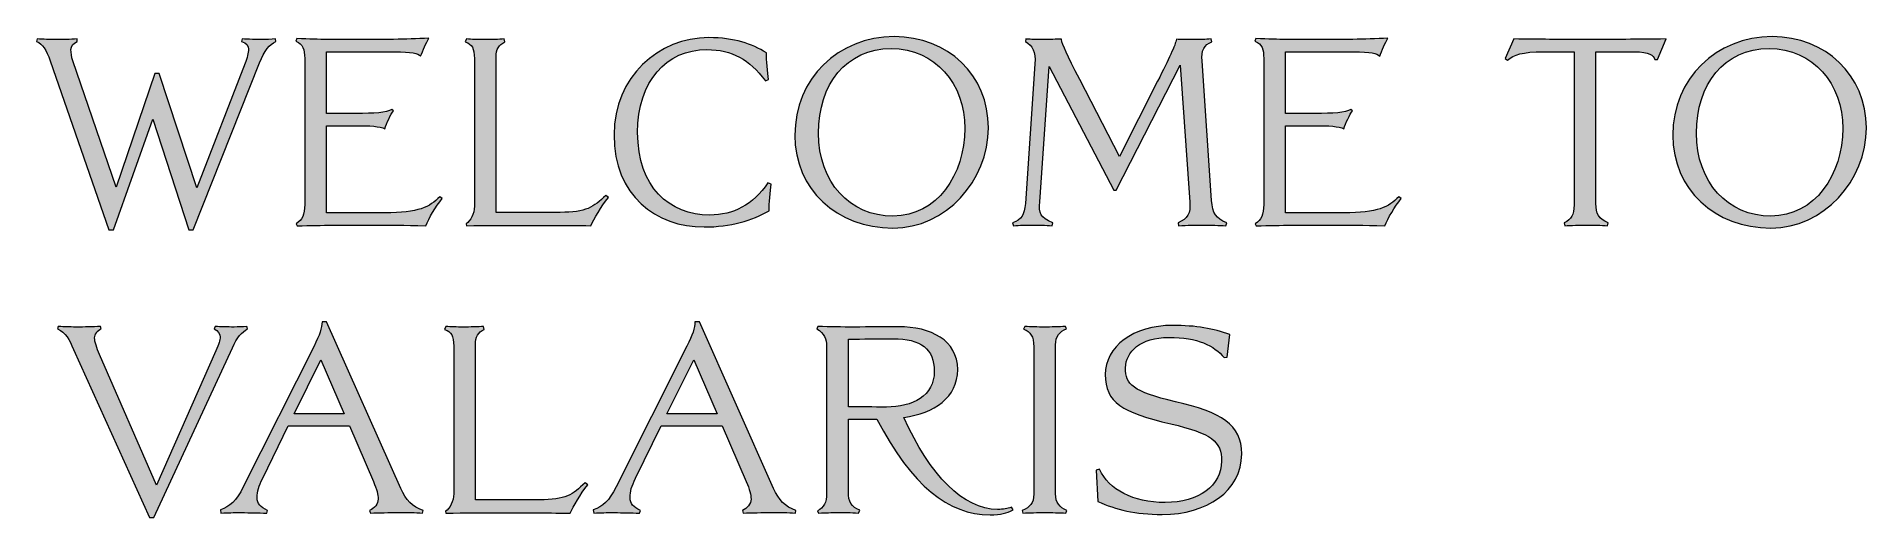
# Model space of a CAD drawing. Header units: millimetres. Extents: x 23.8 to 82, y -26.4 to -11.1.
import ezdxf

# ---------------------------------------------------------------- set-up
doc = ezdxf.new("R2010")
doc.units = ezdxf.units.MM
doc.header["$MEASUREMENT"] = 0
doc.layers.add('Layer 1', color=7, linetype='Continuous', lineweight=0)

msp = doc.modelspace()

# ---------------------------------------------------------------- hatches: boundary and pattern name
at = {"layer": 'Layer 1', "transparency": 33554687}
h = msp.add_hatch(color=250, dxfattribs=at)
h.dxf.hatch_style = 2
edge = h.paths.add_edge_path()
edge.add_spline(control_points=[(30.88, -11.972), (30.88, -11.972), (28.772, -17.289), (28.772, -17.289), (28.772, -17.289), (28.628, -17.289), (28.628, -17.289), (28.628, -17.289), (27.485, -13.758), (27.485, -13.758), (27.485, -13.758), (26.232, -17.289), (26.232, -17.289), (26.232, -17.289), (26.088, -17.289), (26.088, -17.289), (26.088, -17.289), (24.217, -11.904), (24.217, -11.904), (24.089, -11.54), (23.988, -11.388), (23.785, -11.286), (23.785, -11.286), (23.802, -11.21), (23.802, -11.21), (23.996, -11.218), (24.208, -11.227), (24.403, -11.227), (24.589, -11.227), (24.869, -11.227), (25.072, -11.21), (25.072, -11.21), (25.08, -11.286), (25.08, -11.286), (24.953, -11.354), (24.877, -11.438), (24.877, -11.54), (24.877, -11.65), (24.894, -11.769), (24.936, -11.904), (24.936, -11.904), (26.317, -15.926), (26.317, -15.926), (26.317, -15.926), (27.544, -12.311), (27.544, -12.311), (27.544, -12.311), (27.688, -12.311), (27.688, -12.311), (27.688, -12.311), (28.882, -15.951), (28.882, -15.951), (28.882, -15.951), (30.423, -11.98), (30.423, -11.98), (30.482, -11.828), (30.533, -11.641), (30.533, -11.531), (30.533, -11.43), (30.465, -11.337), (30.313, -11.286), (30.313, -11.286), (30.33, -11.21), (30.33, -11.21), (30.491, -11.218), (30.83, -11.227), (30.965, -11.227), (31.092, -11.227), (31.245, -11.227), (31.388, -11.21), (31.388, -11.21), (31.405, -11.286), (31.405, -11.286), (31.185, -11.388), (31.041, -11.574), (30.88, -11.972)], knot_values=[0, 0, 0, 0, 1, 1, 1, 2, 2, 2, 3, 3, 3, 4, 4, 4, 5, 5, 5, 6, 6, 6, 7, 7, 7, 8, 8, 8, 9, 9, 9, 10, 10, 10, 11, 11, 11, 12, 12, 12, 13, 13, 13, 14, 14, 14, 15, 15, 15, 16, 16, 16, 17, 17, 17, 18, 18, 18, 19, 19, 19, 20, 20, 20, 21, 21, 21, 22, 22, 22, 23, 23, 23, 24, 24, 24, 25, 25, 25, 25], degree=3, periodic=0)
h = msp.add_hatch(color=250, dxfattribs=at)
h.dxf.hatch_style = 2
edge = h.paths.add_edge_path()
edge.add_spline(control_points=[(36.172, -17.154), (35.469, -17.137), (35.062, -17.137), (34.36, -17.137), (33.504, -17.137), (32.929, -17.137), (32.082, -17.162), (32.082, -17.162), (32.048, -17.095), (32.048, -17.095), (32.243, -16.976), (32.319, -16.798), (32.319, -16.485), (32.319, -16.485), (32.319, -11.828), (32.319, -11.828), (32.319, -11.54), (32.268, -11.379), (32.04, -11.278), (32.04, -11.278), (32.065, -11.193), (32.065, -11.193), (32.895, -11.235), (33.2, -11.227), (34.029, -11.227), (34.792, -11.227), (35.511, -11.227), (36.273, -11.184), (36.189, -11.328), (36.07, -11.582), (36.011, -11.76), (35.918, -11.659), (35.731, -11.616), (35.181, -11.616), (35.181, -11.616), (33.013, -11.616), (33.013, -11.616), (33.013, -11.616), (33.013, -13.581), (33.013, -13.581), (33.013, -13.581), (33.936, -13.581), (33.936, -13.581), (34.554, -13.581), (34.902, -13.564), (35.096, -13.454), (35.096, -13.454), (35.147, -13.496), (35.147, -13.496), (35.054, -13.606), (34.927, -13.894), (34.868, -14.072), (34.715, -13.987), (34.394, -13.97), (33.936, -13.97), (33.936, -13.97), (33.013, -13.97), (33.013, -13.97), (33.013, -13.97), (33.013, -16.747), (33.013, -16.747), (33.013, -16.747), (34.859, -16.747), (34.859, -16.747), (35.96, -16.747), (36.29, -16.561), (36.621, -16.231), (36.621, -16.231), (36.697, -16.29), (36.697, -16.29), (36.485, -16.553), (36.273, -16.917), (36.172, -17.154)], knot_values=[0, 0, 0, 0, 1, 1, 1, 2, 2, 2, 3, 3, 3, 4, 4, 4, 5, 5, 5, 6, 6, 6, 7, 7, 7, 8, 8, 8, 9, 9, 9, 10, 10, 10, 11, 11, 11, 12, 12, 12, 13, 13, 13, 14, 14, 14, 15, 15, 15, 16, 16, 16, 17, 17, 17, 18, 18, 18, 19, 19, 19, 20, 20, 20, 21, 21, 21, 22, 22, 22, 23, 23, 23, 24, 24, 24, 24], degree=3, periodic=0)
h = msp.add_hatch(color=250, dxfattribs=at)
h.dxf.hatch_style = 2
edge = h.paths.add_edge_path()
edge.add_spline(control_points=[(41.43, -17.154), (40.566, -17.145), (40.075, -17.145), (39.211, -17.145), (38.534, -17.145), (38.119, -17.145), (37.475, -17.154), (37.475, -17.154), (37.458, -17.095), (37.458, -17.095), (37.602, -17.001), (37.721, -16.781), (37.721, -16.536), (37.721, -16.536), (37.721, -11.836), (37.721, -11.836), (37.721, -11.506), (37.653, -11.379), (37.433, -11.303), (37.433, -11.303), (37.475, -11.21), (37.475, -11.21), (37.628, -11.227), (37.814, -11.227), (38.026, -11.227), (38.237, -11.227), (38.517, -11.227), (38.669, -11.21), (38.669, -11.21), (38.695, -11.303), (38.695, -11.303), (38.491, -11.396), (38.415, -11.54), (38.415, -11.785), (38.415, -11.785), (38.415, -16.73), (38.415, -16.73), (38.415, -16.73), (40.447, -16.73), (40.447, -16.73), (41.277, -16.73), (41.514, -16.57), (41.904, -16.189), (41.904, -16.189), (41.988, -16.256), (41.988, -16.256), (41.751, -16.544), (41.531, -16.942), (41.43, -17.154)], knot_values=[0, 0, 0, 0, 1, 1, 1, 2, 2, 2, 3, 3, 3, 4, 4, 4, 5, 5, 5, 6, 6, 6, 7, 7, 7, 8, 8, 8, 9, 9, 9, 10, 10, 10, 11, 11, 11, 12, 12, 12, 13, 13, 13, 14, 14, 14, 15, 15, 15, 16, 16, 16, 16], degree=3, periodic=0)
h = msp.add_hatch(color=250, dxfattribs=at)
h.dxf.hatch_style = 2
edge = h.paths.add_edge_path()
edge.add_spline(control_points=[(47.102, -16.68), (46.569, -16.984), (45.883, -17.196), (45.036, -17.196), (43.503, -17.196), (42.166, -16.197), (42.166, -14.266), (42.166, -12.404), (43.588, -11.167), (45.18, -11.167), (46.01, -11.167), (46.543, -11.362), (47.017, -11.65), (47.017, -11.879), (47.051, -12.277), (47.085, -12.497), (47.085, -12.497), (46.984, -12.539), (46.984, -12.539), (46.467, -11.862), (45.934, -11.548), (45.121, -11.548), (43.834, -11.548), (42.919, -12.548), (42.919, -14.19), (42.919, -15.926), (43.927, -16.815), (45.214, -16.815), (45.968, -16.815), (46.577, -16.502), (47.068, -15.791), (47.068, -15.791), (47.17, -15.833), (47.17, -15.833), (47.136, -16.053), (47.102, -16.451), (47.102, -16.68)], knot_values=[0, 0, 0, 0, 1, 1, 1, 2, 2, 2, 3, 3, 3, 4, 4, 4, 5, 5, 5, 6, 6, 6, 7, 7, 7, 8, 8, 8, 9, 9, 9, 10, 10, 10, 11, 11, 11, 12, 12, 12, 12], degree=3, periodic=0)
h = msp.add_hatch(color=250, dxfattribs=at)
h.dxf.hatch_style = 2
edge = h.paths.add_edge_path()
edge.add_spline(control_points=[(50.988, -11.515), (49.557, -11.515), (48.677, -12.658), (48.677, -14.207), (48.677, -15.782), (49.684, -16.849), (51.047, -16.849), (52.445, -16.849), (53.334, -15.528), (53.334, -14.055), (53.334, -12.641), (52.402, -11.515), (50.988, -11.515)], knot_values=[0, 0, 0, 0, 1, 1, 1, 2, 2, 2, 3, 3, 3, 4, 4, 4, 4], degree=3, periodic=0)
edge = h.paths.add_edge_path()
edge.add_spline(control_points=[(51.047, -17.23), (49.261, -17.23), (47.923, -15.994), (47.923, -14.275), (47.923, -12.471), (49.303, -11.134), (51.09, -11.134), (52.783, -11.134), (54.087, -12.353), (54.087, -14.038), (54.087, -15.723), (52.724, -17.23), (51.047, -17.23)], knot_values=[0, 0, 0, 0, 1, 1, 1, 2, 2, 2, 3, 3, 3, 4, 4, 4, 4], degree=3, periodic=0)
h = msp.add_hatch(color=250, dxfattribs=at)
h.dxf.hatch_style = 2
edge = h.paths.add_edge_path()
edge.add_spline(control_points=[(61.648, -17.154), (61.411, -17.145), (61.182, -17.137), (60.945, -17.137), (60.657, -17.137), (60.42, -17.137), (60.141, -17.154), (60.141, -17.154), (60.124, -17.061), (60.124, -17.061), (60.42, -16.951), (60.53, -16.747), (60.496, -16.409), (60.496, -16.409), (60.191, -12.048), (60.191, -12.048), (60.191, -12.048), (58.151, -16.019), (58.151, -16.019), (58.151, -16.019), (58.075, -16.019), (58.075, -16.019), (58.075, -16.019), (56.017, -12.082), (56.017, -12.082), (56.017, -12.082), (55.721, -16.392), (55.721, -16.392), (55.687, -16.773), (55.729, -16.891), (56.136, -17.061), (56.136, -17.061), (56.11, -17.154), (56.11, -17.154), (55.89, -17.137), (55.712, -17.137), (55.484, -17.137), (55.28, -17.137), (55.086, -17.137), (54.882, -17.154), (54.882, -17.154), (54.857, -17.069), (54.857, -17.069), (55.145, -16.951), (55.23, -16.815), (55.263, -16.443), (55.263, -16.443), (55.568, -11.997), (55.568, -11.997), (55.602, -11.616), (55.492, -11.421), (55.263, -11.294), (55.263, -11.294), (55.28, -11.21), (55.28, -11.21), (55.348, -11.218), (55.568, -11.227), (55.738, -11.227), (56.034, -11.227), (56.271, -11.218), (56.407, -11.218), (56.449, -11.413), (56.584, -11.701), (56.991, -12.497), (56.991, -12.497), (58.261, -14.952), (58.261, -14.952), (58.261, -14.952), (59.472, -12.548), (59.472, -12.548), (59.828, -11.853), (60.039, -11.396), (60.073, -11.218), (60.191, -11.227), (60.42, -11.227), (60.615, -11.227), (60.843, -11.227), (60.979, -11.227), (61.174, -11.21), (61.174, -11.21), (61.199, -11.303), (61.199, -11.303), (60.954, -11.388), (60.852, -11.591), (60.886, -11.904), (60.886, -11.904), (61.191, -16.349), (61.191, -16.349), (61.225, -16.773), (61.318, -16.917), (61.673, -17.061), (61.673, -17.061), (61.648, -17.154), (61.648, -17.154)], knot_values=[0, 0, 0, 0, 1, 1, 1, 2, 2, 2, 3, 3, 3, 4, 4, 4, 5, 5, 5, 6, 6, 6, 7, 7, 7, 8, 8, 8, 9, 9, 9, 10, 10, 10, 11, 11, 11, 12, 12, 12, 13, 13, 13, 14, 14, 14, 15, 15, 15, 16, 16, 16, 17, 17, 17, 18, 18, 18, 19, 19, 19, 20, 20, 20, 21, 21, 21, 22, 22, 22, 23, 23, 23, 24, 24, 24, 25, 25, 25, 26, 26, 26, 27, 27, 27, 28, 28, 28, 29, 29, 29, 30, 30, 30, 31, 31, 31, 31], degree=3, periodic=0)
h = msp.add_hatch(color=250, dxfattribs=at)
h.dxf.hatch_style = 2
edge = h.paths.add_edge_path()
edge.add_spline(control_points=[(66.702, -17.154), (65.999, -17.137), (65.593, -17.137), (64.89, -17.137), (64.035, -17.137), (63.459, -17.137), (62.613, -17.162), (62.613, -17.162), (62.579, -17.095), (62.579, -17.095), (62.773, -16.976), (62.85, -16.798), (62.85, -16.485), (62.85, -16.485), (62.85, -11.828), (62.85, -11.828), (62.85, -11.54), (62.799, -11.379), (62.57, -11.278), (62.57, -11.278), (62.596, -11.193), (62.596, -11.193), (63.426, -11.235), (63.73, -11.227), (64.56, -11.227), (65.322, -11.227), (66.042, -11.227), (66.804, -11.184), (66.719, -11.328), (66.601, -11.582), (66.541, -11.76), (66.448, -11.659), (66.262, -11.616), (65.712, -11.616), (65.712, -11.616), (63.544, -11.616), (63.544, -11.616), (63.544, -11.616), (63.544, -13.581), (63.544, -13.581), (63.544, -13.581), (64.467, -13.581), (64.467, -13.581), (65.085, -13.581), (65.432, -13.564), (65.627, -13.454), (65.627, -13.454), (65.678, -13.496), (65.678, -13.496), (65.585, -13.606), (65.458, -13.894), (65.398, -14.072), (65.246, -13.987), (64.924, -13.97), (64.467, -13.97), (64.467, -13.97), (63.544, -13.97), (63.544, -13.97), (63.544, -13.97), (63.544, -16.747), (63.544, -16.747), (63.544, -16.747), (65.39, -16.747), (65.39, -16.747), (66.491, -16.747), (66.821, -16.561), (67.151, -16.231), (67.151, -16.231), (67.227, -16.29), (67.227, -16.29), (67.016, -16.553), (66.804, -16.917), (66.702, -17.154)], knot_values=[0, 0, 0, 0, 1, 1, 1, 2, 2, 2, 3, 3, 3, 4, 4, 4, 5, 5, 5, 6, 6, 6, 7, 7, 7, 8, 8, 8, 9, 9, 9, 10, 10, 10, 11, 11, 11, 12, 12, 12, 13, 13, 13, 14, 14, 14, 15, 15, 15, 16, 16, 16, 17, 17, 17, 18, 18, 18, 19, 19, 19, 20, 20, 20, 21, 21, 21, 22, 22, 22, 23, 23, 23, 24, 24, 24, 24], degree=3, periodic=0)
h = msp.add_hatch(color=250, dxfattribs=at)
h.dxf.hatch_style = 2
edge = h.paths.add_edge_path()
edge.add_spline(control_points=[(75.389, -11.862), (75.389, -11.862), (75.304, -11.862), (75.304, -11.862), (75.253, -11.735), (75.152, -11.616), (74.635, -11.616), (74.635, -11.616), (73.424, -11.616), (73.424, -11.616), (73.424, -11.616), (73.424, -16.443), (73.424, -16.443), (73.424, -16.781), (73.509, -16.942), (73.814, -17.061), (73.814, -17.061), (73.797, -17.154), (73.797, -17.154), (73.594, -17.137), (73.331, -17.137), (73.12, -17.137), (72.916, -17.137), (72.628, -17.145), (72.434, -17.154), (72.434, -17.154), (72.417, -17.061), (72.417, -17.061), (72.637, -16.959), (72.73, -16.807), (72.73, -16.493), (72.73, -16.493), (72.73, -11.616), (72.73, -11.616), (72.73, -11.616), (71.757, -11.616), (71.757, -11.616), (71.062, -11.616), (70.833, -11.718), (70.605, -11.879), (70.605, -11.879), (70.537, -11.828), (70.537, -11.828), (70.537, -11.828), (70.808, -11.21), (70.808, -11.21), (71.697, -11.218), (72.205, -11.227), (73.094, -11.227), (74.093, -11.227), (74.669, -11.218), (75.66, -11.21), (75.66, -11.21), (75.389, -11.862), (75.389, -11.862)], knot_values=[0, 0, 0, 0, 1, 1, 1, 2, 2, 2, 3, 3, 3, 4, 4, 4, 5, 5, 5, 6, 6, 6, 7, 7, 7, 8, 8, 8, 9, 9, 9, 10, 10, 10, 11, 11, 11, 12, 12, 12, 13, 13, 13, 14, 14, 14, 15, 15, 15, 16, 16, 16, 17, 17, 17, 18, 18, 18, 18], degree=3, periodic=0)
h = msp.add_hatch(color=250, dxfattribs=at)
h.dxf.hatch_style = 2
edge = h.paths.add_edge_path()
edge.add_spline(control_points=[(78.936, -11.515), (77.505, -11.515), (76.625, -12.658), (76.625, -14.207), (76.625, -15.782), (77.632, -16.849), (78.996, -16.849), (80.393, -16.849), (81.282, -15.528), (81.282, -14.055), (81.282, -12.641), (80.35, -11.515), (78.936, -11.515)], knot_values=[0, 0, 0, 0, 1, 1, 1, 2, 2, 2, 3, 3, 3, 4, 4, 4, 4], degree=3, periodic=0)
edge = h.paths.add_edge_path()
edge.add_spline(control_points=[(78.996, -17.23), (77.209, -17.23), (75.871, -15.994), (75.871, -14.275), (75.871, -12.471), (77.251, -11.134), (79.038, -11.134), (80.731, -11.134), (82.035, -12.353), (82.035, -14.038), (82.035, -15.723), (80.672, -17.23), (78.996, -17.23)], knot_values=[0, 0, 0, 0, 1, 1, 1, 2, 2, 2, 3, 3, 3, 4, 4, 4, 4], degree=3, periodic=0)
h = msp.add_hatch(color=250, dxfattribs=at)
h.dxf.hatch_style = 2
edge = h.paths.add_edge_path()
edge.add_spline(control_points=[(30.018, -21.041), (30.018, -21.041), (27.521, -26.443), (27.521, -26.443), (27.521, -26.443), (27.377, -26.443), (27.377, -26.443), (27.377, -26.443), (24.964, -21.092), (24.964, -21.092), (24.82, -20.77), (24.718, -20.567), (24.455, -20.44), (24.455, -20.44), (24.472, -20.364), (24.472, -20.364), (24.701, -20.372), (24.811, -20.381), (25.048, -20.381), (25.302, -20.381), (25.573, -20.381), (25.819, -20.364), (25.819, -20.364), (25.844, -20.44), (25.844, -20.44), (25.709, -20.499), (25.632, -20.618), (25.632, -20.728), (25.632, -20.855), (25.7, -21.05), (25.785, -21.253), (25.785, -21.253), (27.597, -25.419), (27.597, -25.419), (27.597, -25.419), (29.493, -21.143), (29.493, -21.143), (29.587, -20.923), (29.629, -20.804), (29.629, -20.702), (29.629, -20.601), (29.561, -20.499), (29.434, -20.44), (29.434, -20.44), (29.468, -20.364), (29.468, -20.364), (29.654, -20.372), (29.858, -20.381), (30.069, -20.381), (30.213, -20.381), (30.34, -20.372), (30.476, -20.364), (30.476, -20.364), (30.501, -20.44), (30.501, -20.44), (30.315, -20.542), (30.171, -20.702), (30.018, -21.041)], knot_values=[0, 0, 0, 0, 1, 1, 1, 2, 2, 2, 3, 3, 3, 4, 4, 4, 5, 5, 5, 6, 6, 6, 7, 7, 7, 8, 8, 8, 9, 9, 9, 10, 10, 10, 11, 11, 11, 12, 12, 12, 13, 13, 13, 14, 14, 14, 15, 15, 15, 16, 16, 16, 17, 17, 17, 18, 18, 18, 19, 19, 19, 19], degree=3, periodic=0)
h = msp.add_hatch(color=250, dxfattribs=at)
h.dxf.hatch_style = 2
edge = h.paths.add_edge_path()
edge.add_spline(control_points=[(32.838, -21.422), (32.838, -21.422), (31.983, -23.149), (31.983, -23.149), (31.983, -23.149), (33.574, -23.149), (33.574, -23.149), (33.574, -23.149), (32.838, -21.422), (32.838, -21.422)], knot_values=[0, 0, 0, 0, 1, 1, 1, 2, 2, 2, 3, 3, 3, 3], degree=3, periodic=0)
edge = h.paths.add_edge_path()
edge.add_spline(control_points=[(36.072, -26.308), (35.827, -26.282), (35.615, -26.291), (35.302, -26.291), (35.014, -26.291), (34.684, -26.291), (34.413, -26.308), (34.413, -26.308), (34.387, -26.223), (34.387, -26.223), (34.54, -26.155), (34.658, -26.003), (34.658, -25.867), (34.658, -25.715), (34.616, -25.554), (34.506, -25.3), (34.506, -25.3), (33.744, -23.531), (33.744, -23.531), (33.744, -23.531), (31.796, -23.531), (31.796, -23.531), (31.796, -23.531), (30.983, -25.19), (30.983, -25.19), (30.856, -25.453), (30.806, -25.622), (30.806, -25.8), (30.806, -26.028), (30.916, -26.105), (31.136, -26.223), (31.136, -26.223), (31.11, -26.308), (31.11, -26.308), (30.822, -26.299), (30.585, -26.291), (30.298, -26.291), (30.043, -26.291), (29.899, -26.291), (29.654, -26.308), (29.654, -26.308), (29.637, -26.206), (29.637, -26.206), (29.933, -26.105), (30.145, -25.91), (30.365, -25.47), (30.365, -25.47), (32.617, -20.99), (32.617, -20.99), (32.795, -20.635), (32.872, -20.414), (32.872, -20.211), (32.872, -20.211), (33.016, -20.211), (33.016, -20.211), (33.016, -20.211), (35.378, -25.52), (35.378, -25.52), (35.539, -25.884), (35.742, -26.105), (36.089, -26.223), (36.089, -26.223), (36.072, -26.308), (36.072, -26.308)], knot_values=[0, 0, 0, 0, 1, 1, 1, 2, 2, 2, 3, 3, 3, 4, 4, 4, 5, 5, 5, 6, 6, 6, 7, 7, 7, 8, 8, 8, 9, 9, 9, 10, 10, 10, 11, 11, 11, 12, 12, 12, 13, 13, 13, 14, 14, 14, 15, 15, 15, 16, 16, 16, 17, 17, 17, 18, 18, 18, 19, 19, 19, 20, 20, 20, 21, 21, 21, 21], degree=3, periodic=0)
h = msp.add_hatch(color=250, dxfattribs=at)
h.dxf.hatch_style = 2
edge = h.paths.add_edge_path()
edge.add_spline(control_points=[(40.771, -26.308), (39.907, -26.299), (39.416, -26.299), (38.553, -26.299), (37.875, -26.299), (37.46, -26.299), (36.817, -26.308), (36.817, -26.308), (36.8, -26.249), (36.8, -26.249), (36.944, -26.155), (37.063, -25.935), (37.063, -25.69), (37.063, -25.69), (37.063, -20.99), (37.063, -20.99), (37.063, -20.66), (36.995, -20.533), (36.774, -20.457), (36.774, -20.457), (36.817, -20.364), (36.817, -20.364), (36.969, -20.381), (37.156, -20.381), (37.367, -20.381), (37.579, -20.381), (37.858, -20.381), (38.011, -20.364), (38.011, -20.364), (38.036, -20.457), (38.036, -20.457), (37.833, -20.55), (37.757, -20.694), (37.757, -20.939), (37.757, -20.939), (37.757, -25.884), (37.757, -25.884), (37.757, -25.884), (39.789, -25.884), (39.789, -25.884), (40.619, -25.884), (40.856, -25.723), (41.245, -25.342), (41.245, -25.342), (41.33, -25.41), (41.33, -25.41), (41.093, -25.698), (40.873, -26.096), (40.771, -26.308)], knot_values=[0, 0, 0, 0, 1, 1, 1, 2, 2, 2, 3, 3, 3, 4, 4, 4, 5, 5, 5, 6, 6, 6, 7, 7, 7, 8, 8, 8, 9, 9, 9, 10, 10, 10, 11, 11, 11, 12, 12, 12, 13, 13, 13, 14, 14, 14, 15, 15, 15, 16, 16, 16, 16], degree=3, periodic=0)
h = msp.add_hatch(color=250, dxfattribs=at)
h.dxf.hatch_style = 2
edge = h.paths.add_edge_path()
edge.add_spline(control_points=[(44.708, -21.422), (44.708, -21.422), (43.853, -23.149), (43.853, -23.149), (43.853, -23.149), (45.445, -23.149), (45.445, -23.149), (45.445, -23.149), (44.708, -21.422), (44.708, -21.422)], knot_values=[0, 0, 0, 0, 1, 1, 1, 2, 2, 2, 3, 3, 3, 3], degree=3, periodic=0)
edge = h.paths.add_edge_path()
edge.add_spline(control_points=[(47.942, -26.308), (47.697, -26.282), (47.485, -26.291), (47.172, -26.291), (46.884, -26.291), (46.554, -26.291), (46.283, -26.308), (46.283, -26.308), (46.257, -26.223), (46.257, -26.223), (46.41, -26.155), (46.528, -26.003), (46.528, -25.867), (46.528, -25.715), (46.486, -25.554), (46.376, -25.3), (46.376, -25.3), (45.614, -23.531), (45.614, -23.531), (45.614, -23.531), (43.666, -23.531), (43.666, -23.531), (43.666, -23.531), (42.854, -25.19), (42.854, -25.19), (42.727, -25.453), (42.676, -25.622), (42.676, -25.8), (42.676, -26.028), (42.786, -26.105), (43.006, -26.223), (43.006, -26.223), (42.981, -26.308), (42.981, -26.308), (42.693, -26.299), (42.456, -26.291), (42.168, -26.291), (41.914, -26.291), (41.77, -26.291), (41.524, -26.308), (41.524, -26.308), (41.507, -26.206), (41.507, -26.206), (41.804, -26.105), (42.015, -25.91), (42.235, -25.47), (42.235, -25.47), (44.488, -20.99), (44.488, -20.99), (44.666, -20.635), (44.742, -20.414), (44.742, -20.211), (44.742, -20.211), (44.886, -20.211), (44.886, -20.211), (44.886, -20.211), (47.248, -25.52), (47.248, -25.52), (47.409, -25.884), (47.612, -26.105), (47.959, -26.223), (47.959, -26.223), (47.942, -26.308), (47.942, -26.308)], knot_values=[0, 0, 0, 0, 1, 1, 1, 2, 2, 2, 3, 3, 3, 4, 4, 4, 5, 5, 5, 6, 6, 6, 7, 7, 7, 8, 8, 8, 9, 9, 9, 10, 10, 10, 11, 11, 11, 12, 12, 12, 13, 13, 13, 14, 14, 14, 15, 15, 15, 16, 16, 16, 17, 17, 17, 18, 18, 18, 19, 19, 19, 20, 20, 20, 21, 21, 21, 21], degree=3, periodic=0)
h = msp.add_hatch(color=250, dxfattribs=at)
h.dxf.hatch_style = 2
edge = h.paths.add_edge_path()
edge.add_spline(control_points=[(51.049, -20.753), (50.508, -20.753), (50.118, -20.762), (49.627, -20.77), (49.627, -20.77), (49.627, -22.921), (49.627, -22.921), (50.033, -22.921), (50.414, -22.929), (50.838, -22.929), (51.667, -22.929), (52.362, -22.574), (52.362, -21.795), (52.362, -21.075), (51.939, -20.753), (51.049, -20.753)], knot_values=[0, 0, 0, 0, 1, 1, 1, 2, 2, 2, 3, 3, 3, 4, 4, 4, 5, 5, 5, 5], degree=3, periodic=0)
edge = h.paths.add_edge_path()
edge.add_spline(control_points=[(54.14, -26.359), (52.802, -26.359), (51.667, -25.461), (50.533, -23.31), (50.169, -23.31), (49.906, -23.31), (49.627, -23.31), (49.627, -23.31), (49.627, -25.613), (49.627, -25.613), (49.627, -25.961), (49.728, -26.105), (49.991, -26.215), (49.991, -26.215), (49.949, -26.308), (49.949, -26.308), (49.678, -26.282), (49.542, -26.291), (49.305, -26.291), (49.068, -26.291), (48.924, -26.291), (48.679, -26.308), (48.679, -26.308), (48.645, -26.232), (48.645, -26.232), (48.848, -26.138), (48.933, -25.961), (48.933, -25.681), (48.933, -25.681), (48.933, -20.973), (48.933, -20.973), (48.933, -20.787), (48.865, -20.567), (48.628, -20.44), (48.628, -20.44), (48.653, -20.364), (48.653, -20.364), (49.076, -20.381), (49.398, -20.381), (49.822, -20.381), (50.27, -20.381), (50.778, -20.372), (51.219, -20.372), (52.252, -20.372), (53.107, -20.804), (53.107, -21.735), (53.107, -22.633), (52.362, -23.116), (51.397, -23.26), (52.218, -25.114), (53.302, -26.189), (54.377, -26.189), (54.563, -26.189), (54.682, -26.172), (54.817, -26.113), (54.817, -26.113), (54.868, -26.206), (54.868, -26.206), (54.665, -26.308), (54.487, -26.359), (54.14, -26.359)], knot_values=[0, 0, 0, 0, 1, 1, 1, 2, 2, 2, 3, 3, 3, 4, 4, 4, 5, 5, 5, 6, 6, 6, 7, 7, 7, 8, 8, 8, 9, 9, 9, 10, 10, 10, 11, 11, 11, 12, 12, 12, 13, 13, 13, 14, 14, 14, 15, 15, 15, 16, 16, 16, 17, 17, 17, 18, 18, 18, 19, 19, 19, 20, 20, 20, 20], degree=3, periodic=0)
h = msp.add_hatch(color=250, dxfattribs=at)
h.dxf.hatch_style = 2
edge = h.paths.add_edge_path()
edge.add_spline(control_points=[(56.552, -26.308), (56.341, -26.291), (56.095, -26.291), (55.884, -26.291), (55.638, -26.291), (55.401, -26.291), (55.181, -26.308), (55.181, -26.308), (55.164, -26.223), (55.164, -26.223), (55.409, -26.113), (55.528, -25.994), (55.528, -25.698), (55.528, -25.698), (55.528, -21.007), (55.528, -21.007), (55.528, -20.677), (55.426, -20.533), (55.206, -20.448), (55.206, -20.448), (55.24, -20.364), (55.24, -20.364), (55.452, -20.381), (55.655, -20.381), (55.867, -20.381), (56.078, -20.381), (56.341, -20.381), (56.535, -20.364), (56.535, -20.364), (56.57, -20.44), (56.57, -20.44), (56.358, -20.525), (56.222, -20.677), (56.222, -20.948), (56.222, -20.948), (56.222, -25.69), (56.222, -25.69), (56.222, -25.986), (56.349, -26.113), (56.578, -26.223), (56.578, -26.223), (56.552, -26.308), (56.552, -26.308)], knot_values=[0, 0, 0, 0, 1, 1, 1, 2, 2, 2, 3, 3, 3, 4, 4, 4, 5, 5, 5, 6, 6, 6, 7, 7, 7, 8, 8, 8, 9, 9, 9, 10, 10, 10, 11, 11, 11, 12, 12, 12, 13, 13, 13, 14, 14, 14, 14], degree=3, periodic=0)
h = msp.add_hatch(color=250, dxfattribs=at)
h.dxf.hatch_style = 2
edge = h.paths.add_edge_path()
edge.add_spline(control_points=[(59.617, -26.35), (58.745, -26.35), (58.161, -26.198), (57.568, -25.935), (57.568, -25.935), (57.518, -24.936), (57.518, -24.936), (57.518, -24.936), (57.619, -24.911), (57.619, -24.911), (57.924, -25.563), (58.686, -25.969), (59.711, -25.969), (60.786, -25.969), (61.506, -25.436), (61.506, -24.648), (61.506, -24.022), (61.192, -23.768), (59.889, -23.463), (58.339, -23.099), (57.806, -22.785), (57.806, -21.896), (57.806, -21.007), (58.686, -20.33), (59.956, -20.33), (60.693, -20.33), (61.252, -20.431), (61.768, -20.618), (61.768, -20.618), (61.683, -21.337), (61.683, -21.337), (61.683, -21.337), (61.59, -21.354), (61.59, -21.354), (61.26, -20.973), (60.769, -20.711), (59.821, -20.711), (58.94, -20.711), (58.449, -21.168), (58.449, -21.685), (58.449, -22.21), (58.669, -22.438), (60.041, -22.76), (61.497, -23.099), (62.149, -23.488), (62.149, -24.42), (62.149, -25.613), (61.032, -26.35), (59.617, -26.35)], knot_values=[0, 0, 0, 0, 1, 1, 1, 2, 2, 2, 3, 3, 3, 4, 4, 4, 5, 5, 5, 6, 6, 6, 7, 7, 7, 8, 8, 8, 9, 9, 9, 10, 10, 10, 11, 11, 11, 12, 12, 12, 13, 13, 13, 14, 14, 14, 15, 15, 15, 16, 16, 16, 16], degree=3, periodic=0)

# ---------------------------------------------------------------- linework, layer by layer
at = {"layer": 'Layer 1'}
for points, knots in [([(30.88, -11.972), (30.88, -11.972), (28.772, -17.289), (28.772, -17.289), (28.772, -17.289), (28.628, -17.289), (28.628, -17.289), (28.628, -17.289), (27.485, -13.758), (27.485, -13.758), (27.485, -13.758), (26.232, -17.289), (26.232, -17.289), (26.232, -17.289), (26.088, -17.289), (26.088, -17.289), (26.088, -17.289), (24.217, -11.904), (24.217, -11.904), (24.089, -11.54), (23.988, -11.388), (23.785, -11.286), (23.785, -11.286), (23.802, -11.21), (23.802, -11.21), (23.996, -11.218), (24.208, -11.227), (24.403, -11.227), (24.589, -11.227), (24.869, -11.227), (25.072, -11.21), (25.072, -11.21), (25.08, -11.286), (25.08, -11.286), (24.953, -11.354), (24.877, -11.438), (24.877, -11.54), (24.877, -11.65), (24.894, -11.769), (24.936, -11.904), (24.936, -11.904), (26.317, -15.926), (26.317, -15.926), (26.317, -15.926), (27.544, -12.311), (27.544, -12.311), (27.544, -12.311), (27.688, -12.311), (27.688, -12.311), (27.688, -12.311), (28.882, -15.951), (28.882, -15.951), (28.882, -15.951), (30.423, -11.98), (30.423, -11.98), (30.482, -11.828), (30.533, -11.641), (30.533, -11.531), (30.533, -11.43), (30.465, -11.337), (30.313, -11.286), (30.313, -11.286), (30.33, -11.21), (30.33, -11.21), (30.491, -11.218), (30.83, -11.227), (30.965, -11.227), (31.092, -11.227), (31.245, -11.227), (31.388, -11.21), (31.388, -11.21), (31.405, -11.286), (31.405, -11.286), (31.185, -11.388), (31.041, -11.574), (30.88, -11.972)], [0, 0, 0, 0, 1, 1, 1, 2, 2, 2, 3, 3, 3, 4, 4, 4, 5, 5, 5, 6, 6, 6, 7, 7, 7, 8, 8, 8, 9, 9, 9, 10, 10, 10, 11, 11, 11, 12, 12, 12, 13, 13, 13, 14, 14, 14, 15, 15, 15, 16, 16, 16, 17, 17, 17, 18, 18, 18, 19, 19, 19, 20, 20, 20, 21, 21, 21, 22, 22, 22, 23, 23, 23, 24, 24, 24, 25, 25, 25, 25]), ([(36.172, -17.154), (35.469, -17.137), (35.062, -17.137), (34.36, -17.137), (33.504, -17.137), (32.929, -17.137), (32.082, -17.162), (32.082, -17.162), (32.048, -17.095), (32.048, -17.095), (32.243, -16.976), (32.319, -16.798), (32.319, -16.485), (32.319, -16.485), (32.319, -11.828), (32.319, -11.828), (32.319, -11.54), (32.268, -11.379), (32.04, -11.278), (32.04, -11.278), (32.065, -11.193), (32.065, -11.193), (32.895, -11.235), (33.2, -11.227), (34.029, -11.227), (34.792, -11.227), (35.511, -11.227), (36.273, -11.184), (36.189, -11.328), (36.07, -11.582), (36.011, -11.76), (35.918, -11.659), (35.731, -11.616), (35.181, -11.616), (35.181, -11.616), (33.013, -11.616), (33.013, -11.616), (33.013, -11.616), (33.013, -13.581), (33.013, -13.581), (33.013, -13.581), (33.936, -13.581), (33.936, -13.581), (34.554, -13.581), (34.902, -13.564), (35.096, -13.454), (35.096, -13.454), (35.147, -13.496), (35.147, -13.496), (35.054, -13.606), (34.927, -13.894), (34.868, -14.072), (34.715, -13.987), (34.394, -13.97), (33.936, -13.97), (33.936, -13.97), (33.013, -13.97), (33.013, -13.97), (33.013, -13.97), (33.013, -16.747), (33.013, -16.747), (33.013, -16.747), (34.859, -16.747), (34.859, -16.747), (35.96, -16.747), (36.29, -16.561), (36.621, -16.231), (36.621, -16.231), (36.697, -16.29), (36.697, -16.29), (36.485, -16.553), (36.273, -16.917), (36.172, -17.154)], [0, 0, 0, 0, 1, 1, 1, 2, 2, 2, 3, 3, 3, 4, 4, 4, 5, 5, 5, 6, 6, 6, 7, 7, 7, 8, 8, 8, 9, 9, 9, 10, 10, 10, 11, 11, 11, 12, 12, 12, 13, 13, 13, 14, 14, 14, 15, 15, 15, 16, 16, 16, 17, 17, 17, 18, 18, 18, 19, 19, 19, 20, 20, 20, 21, 21, 21, 22, 22, 22, 23, 23, 23, 24, 24, 24, 24]), ([(41.43, -17.154), (40.566, -17.145), (40.075, -17.145), (39.211, -17.145), (38.534, -17.145), (38.119, -17.145), (37.475, -17.154), (37.475, -17.154), (37.458, -17.095), (37.458, -17.095), (37.602, -17.001), (37.721, -16.781), (37.721, -16.536), (37.721, -16.536), (37.721, -11.836), (37.721, -11.836), (37.721, -11.506), (37.653, -11.379), (37.433, -11.303), (37.433, -11.303), (37.475, -11.21), (37.475, -11.21), (37.628, -11.227), (37.814, -11.227), (38.026, -11.227), (38.237, -11.227), (38.517, -11.227), (38.669, -11.21), (38.669, -11.21), (38.695, -11.303), (38.695, -11.303), (38.491, -11.396), (38.415, -11.54), (38.415, -11.785), (38.415, -11.785), (38.415, -16.73), (38.415, -16.73), (38.415, -16.73), (40.447, -16.73), (40.447, -16.73), (41.277, -16.73), (41.514, -16.57), (41.904, -16.189), (41.904, -16.189), (41.988, -16.256), (41.988, -16.256), (41.751, -16.544), (41.531, -16.942), (41.43, -17.154)], [0, 0, 0, 0, 1, 1, 1, 2, 2, 2, 3, 3, 3, 4, 4, 4, 5, 5, 5, 6, 6, 6, 7, 7, 7, 8, 8, 8, 9, 9, 9, 10, 10, 10, 11, 11, 11, 12, 12, 12, 13, 13, 13, 14, 14, 14, 15, 15, 15, 16, 16, 16, 16]), ([(47.102, -16.68), (46.569, -16.984), (45.883, -17.196), (45.036, -17.196), (43.503, -17.196), (42.166, -16.197), (42.166, -14.266), (42.166, -12.404), (43.588, -11.167), (45.18, -11.167), (46.01, -11.167), (46.543, -11.362), (47.017, -11.65), (47.017, -11.879), (47.051, -12.277), (47.085, -12.497), (47.085, -12.497), (46.984, -12.539), (46.984, -12.539), (46.467, -11.862), (45.934, -11.548), (45.121, -11.548), (43.834, -11.548), (42.919, -12.548), (42.919, -14.19), (42.919, -15.926), (43.927, -16.815), (45.214, -16.815), (45.968, -16.815), (46.577, -16.502), (47.068, -15.791), (47.068, -15.791), (47.17, -15.833), (47.17, -15.833), (47.136, -16.053), (47.102, -16.451), (47.102, -16.68)], [0, 0, 0, 0, 1, 1, 1, 2, 2, 2, 3, 3, 3, 4, 4, 4, 5, 5, 5, 6, 6, 6, 7, 7, 7, 8, 8, 8, 9, 9, 9, 10, 10, 10, 11, 11, 11, 12, 12, 12, 12]), ([(51.047, -17.23), (49.261, -17.23), (47.923, -15.994), (47.923, -14.275), (47.923, -12.471), (49.303, -11.134), (51.09, -11.134), (52.783, -11.134), (54.087, -12.353), (54.087, -14.038), (54.087, -15.723), (52.724, -17.23), (51.047, -17.23)], [0, 0, 0, 0, 1, 1, 1, 2, 2, 2, 3, 3, 3, 4, 4, 4, 4]), ([(50.988, -11.515), (49.557, -11.515), (48.677, -12.658), (48.677, -14.207), (48.677, -15.782), (49.684, -16.849), (51.047, -16.849), (52.445, -16.849), (53.334, -15.528), (53.334, -14.055), (53.334, -12.641), (52.402, -11.515), (50.988, -11.515)], [0, 0, 0, 0, 1, 1, 1, 2, 2, 2, 3, 3, 3, 4, 4, 4, 4]), ([(61.648, -17.154), (61.411, -17.145), (61.182, -17.137), (60.945, -17.137), (60.657, -17.137), (60.42, -17.137), (60.141, -17.154), (60.141, -17.154), (60.124, -17.061), (60.124, -17.061), (60.42, -16.951), (60.53, -16.747), (60.496, -16.409), (60.496, -16.409), (60.191, -12.048), (60.191, -12.048), (60.191, -12.048), (58.151, -16.019), (58.151, -16.019), (58.151, -16.019), (58.075, -16.019), (58.075, -16.019), (58.075, -16.019), (56.017, -12.082), (56.017, -12.082), (56.017, -12.082), (55.721, -16.392), (55.721, -16.392), (55.687, -16.773), (55.729, -16.891), (56.136, -17.061), (56.136, -17.061), (56.11, -17.154), (56.11, -17.154), (55.89, -17.137), (55.712, -17.137), (55.484, -17.137), (55.28, -17.137), (55.086, -17.137), (54.882, -17.154), (54.882, -17.154), (54.857, -17.069), (54.857, -17.069), (55.145, -16.951), (55.23, -16.815), (55.263, -16.443), (55.263, -16.443), (55.568, -11.997), (55.568, -11.997), (55.602, -11.616), (55.492, -11.421), (55.263, -11.294), (55.263, -11.294), (55.28, -11.21), (55.28, -11.21), (55.348, -11.218), (55.568, -11.227), (55.738, -11.227), (56.034, -11.227), (56.271, -11.218), (56.407, -11.218), (56.449, -11.413), (56.584, -11.701), (56.991, -12.497), (56.991, -12.497), (58.261, -14.952), (58.261, -14.952), (58.261, -14.952), (59.472, -12.548), (59.472, -12.548), (59.828, -11.853), (60.039, -11.396), (60.073, -11.218), (60.191, -11.227), (60.42, -11.227), (60.615, -11.227), (60.843, -11.227), (60.979, -11.227), (61.174, -11.21), (61.174, -11.21), (61.199, -11.303), (61.199, -11.303), (60.954, -11.388), (60.852, -11.591), (60.886, -11.904), (60.886, -11.904), (61.191, -16.349), (61.191, -16.349), (61.225, -16.773), (61.318, -16.917), (61.673, -17.061), (61.673, -17.061), (61.648, -17.154), (61.648, -17.154)], [0, 0, 0, 0, 1, 1, 1, 2, 2, 2, 3, 3, 3, 4, 4, 4, 5, 5, 5, 6, 6, 6, 7, 7, 7, 8, 8, 8, 9, 9, 9, 10, 10, 10, 11, 11, 11, 12, 12, 12, 13, 13, 13, 14, 14, 14, 15, 15, 15, 16, 16, 16, 17, 17, 17, 18, 18, 18, 19, 19, 19, 20, 20, 20, 21, 21, 21, 22, 22, 22, 23, 23, 23, 24, 24, 24, 25, 25, 25, 26, 26, 26, 27, 27, 27, 28, 28, 28, 29, 29, 29, 30, 30, 30, 31, 31, 31, 31]), ([(66.702, -17.154), (65.999, -17.137), (65.593, -17.137), (64.89, -17.137), (64.035, -17.137), (63.459, -17.137), (62.613, -17.162), (62.613, -17.162), (62.579, -17.095), (62.579, -17.095), (62.773, -16.976), (62.85, -16.798), (62.85, -16.485), (62.85, -16.485), (62.85, -11.828), (62.85, -11.828), (62.85, -11.54), (62.799, -11.379), (62.57, -11.278), (62.57, -11.278), (62.596, -11.193), (62.596, -11.193), (63.426, -11.235), (63.73, -11.227), (64.56, -11.227), (65.322, -11.227), (66.042, -11.227), (66.804, -11.184), (66.719, -11.328), (66.601, -11.582), (66.541, -11.76), (66.448, -11.659), (66.262, -11.616), (65.712, -11.616), (65.712, -11.616), (63.544, -11.616), (63.544, -11.616), (63.544, -11.616), (63.544, -13.581), (63.544, -13.581), (63.544, -13.581), (64.467, -13.581), (64.467, -13.581), (65.085, -13.581), (65.432, -13.564), (65.627, -13.454), (65.627, -13.454), (65.678, -13.496), (65.678, -13.496), (65.585, -13.606), (65.458, -13.894), (65.398, -14.072), (65.246, -13.987), (64.924, -13.97), (64.467, -13.97), (64.467, -13.97), (63.544, -13.97), (63.544, -13.97), (63.544, -13.97), (63.544, -16.747), (63.544, -16.747), (63.544, -16.747), (65.39, -16.747), (65.39, -16.747), (66.491, -16.747), (66.821, -16.561), (67.151, -16.231), (67.151, -16.231), (67.227, -16.29), (67.227, -16.29), (67.016, -16.553), (66.804, -16.917), (66.702, -17.154)], [0, 0, 0, 0, 1, 1, 1, 2, 2, 2, 3, 3, 3, 4, 4, 4, 5, 5, 5, 6, 6, 6, 7, 7, 7, 8, 8, 8, 9, 9, 9, 10, 10, 10, 11, 11, 11, 12, 12, 12, 13, 13, 13, 14, 14, 14, 15, 15, 15, 16, 16, 16, 17, 17, 17, 18, 18, 18, 19, 19, 19, 20, 20, 20, 21, 21, 21, 22, 22, 22, 23, 23, 23, 24, 24, 24, 24]), ([(75.389, -11.862), (75.389, -11.862), (75.304, -11.862), (75.304, -11.862), (75.253, -11.735), (75.152, -11.616), (74.635, -11.616), (74.635, -11.616), (73.424, -11.616), (73.424, -11.616), (73.424, -11.616), (73.424, -16.443), (73.424, -16.443), (73.424, -16.781), (73.509, -16.942), (73.814, -17.061), (73.814, -17.061), (73.797, -17.154), (73.797, -17.154), (73.594, -17.137), (73.331, -17.137), (73.12, -17.137), (72.916, -17.137), (72.628, -17.145), (72.434, -17.154), (72.434, -17.154), (72.417, -17.061), (72.417, -17.061), (72.637, -16.959), (72.73, -16.807), (72.73, -16.493), (72.73, -16.493), (72.73, -11.616), (72.73, -11.616), (72.73, -11.616), (71.757, -11.616), (71.757, -11.616), (71.062, -11.616), (70.833, -11.718), (70.605, -11.879), (70.605, -11.879), (70.537, -11.828), (70.537, -11.828), (70.537, -11.828), (70.808, -11.21), (70.808, -11.21), (71.697, -11.218), (72.205, -11.227), (73.094, -11.227), (74.093, -11.227), (74.669, -11.218), (75.66, -11.21), (75.66, -11.21), (75.389, -11.862), (75.389, -11.862)], [0, 0, 0, 0, 1, 1, 1, 2, 2, 2, 3, 3, 3, 4, 4, 4, 5, 5, 5, 6, 6, 6, 7, 7, 7, 8, 8, 8, 9, 9, 9, 10, 10, 10, 11, 11, 11, 12, 12, 12, 13, 13, 13, 14, 14, 14, 15, 15, 15, 16, 16, 16, 17, 17, 17, 18, 18, 18, 18]), ([(78.996, -17.23), (77.209, -17.23), (75.871, -15.994), (75.871, -14.275), (75.871, -12.471), (77.251, -11.134), (79.038, -11.134), (80.731, -11.134), (82.035, -12.353), (82.035, -14.038), (82.035, -15.723), (80.672, -17.23), (78.996, -17.23)], [0, 0, 0, 0, 1, 1, 1, 2, 2, 2, 3, 3, 3, 4, 4, 4, 4]), ([(78.936, -11.515), (77.505, -11.515), (76.625, -12.658), (76.625, -14.207), (76.625, -15.782), (77.632, -16.849), (78.996, -16.849), (80.393, -16.849), (81.282, -15.528), (81.282, -14.055), (81.282, -12.641), (80.35, -11.515), (78.936, -11.515)], [0, 0, 0, 0, 1, 1, 1, 2, 2, 2, 3, 3, 3, 4, 4, 4, 4]), ([(30.018, -21.041), (30.018, -21.041), (27.521, -26.443), (27.521, -26.443), (27.521, -26.443), (27.377, -26.443), (27.377, -26.443), (27.377, -26.443), (24.964, -21.092), (24.964, -21.092), (24.82, -20.77), (24.718, -20.567), (24.455, -20.44), (24.455, -20.44), (24.472, -20.364), (24.472, -20.364), (24.701, -20.372), (24.811, -20.381), (25.048, -20.381), (25.302, -20.381), (25.573, -20.381), (25.819, -20.364), (25.819, -20.364), (25.844, -20.44), (25.844, -20.44), (25.709, -20.499), (25.632, -20.618), (25.632, -20.728), (25.632, -20.855), (25.7, -21.05), (25.785, -21.253), (25.785, -21.253), (27.597, -25.419), (27.597, -25.419), (27.597, -25.419), (29.493, -21.143), (29.493, -21.143), (29.587, -20.923), (29.629, -20.804), (29.629, -20.702), (29.629, -20.601), (29.561, -20.499), (29.434, -20.44), (29.434, -20.44), (29.468, -20.364), (29.468, -20.364), (29.654, -20.372), (29.858, -20.381), (30.069, -20.381), (30.213, -20.381), (30.34, -20.372), (30.476, -20.364), (30.476, -20.364), (30.501, -20.44), (30.501, -20.44), (30.315, -20.542), (30.171, -20.702), (30.018, -21.041)], [0, 0, 0, 0, 1, 1, 1, 2, 2, 2, 3, 3, 3, 4, 4, 4, 5, 5, 5, 6, 6, 6, 7, 7, 7, 8, 8, 8, 9, 9, 9, 10, 10, 10, 11, 11, 11, 12, 12, 12, 13, 13, 13, 14, 14, 14, 15, 15, 15, 16, 16, 16, 17, 17, 17, 18, 18, 18, 19, 19, 19, 19]), ([(36.072, -26.308), (35.827, -26.282), (35.615, -26.291), (35.302, -26.291), (35.014, -26.291), (34.684, -26.291), (34.413, -26.308), (34.413, -26.308), (34.387, -26.223), (34.387, -26.223), (34.54, -26.155), (34.658, -26.003), (34.658, -25.867), (34.658, -25.715), (34.616, -25.554), (34.506, -25.3), (34.506, -25.3), (33.744, -23.531), (33.744, -23.531), (33.744, -23.531), (31.796, -23.531), (31.796, -23.531), (31.796, -23.531), (30.983, -25.19), (30.983, -25.19), (30.856, -25.453), (30.806, -25.622), (30.806, -25.8), (30.806, -26.028), (30.916, -26.105), (31.136, -26.223), (31.136, -26.223), (31.11, -26.308), (31.11, -26.308), (30.822, -26.299), (30.585, -26.291), (30.298, -26.291), (30.043, -26.291), (29.899, -26.291), (29.654, -26.308), (29.654, -26.308), (29.637, -26.206), (29.637, -26.206), (29.933, -26.105), (30.145, -25.91), (30.365, -25.47), (30.365, -25.47), (32.617, -20.99), (32.617, -20.99), (32.795, -20.635), (32.872, -20.414), (32.872, -20.211), (32.872, -20.211), (33.016, -20.211), (33.016, -20.211), (33.016, -20.211), (35.378, -25.52), (35.378, -25.52), (35.539, -25.884), (35.742, -26.105), (36.089, -26.223), (36.089, -26.223), (36.072, -26.308), (36.072, -26.308)], [0, 0, 0, 0, 1, 1, 1, 2, 2, 2, 3, 3, 3, 4, 4, 4, 5, 5, 5, 6, 6, 6, 7, 7, 7, 8, 8, 8, 9, 9, 9, 10, 10, 10, 11, 11, 11, 12, 12, 12, 13, 13, 13, 14, 14, 14, 15, 15, 15, 16, 16, 16, 17, 17, 17, 18, 18, 18, 19, 19, 19, 20, 20, 20, 21, 21, 21, 21]), ([(40.771, -26.308), (39.907, -26.299), (39.416, -26.299), (38.553, -26.299), (37.875, -26.299), (37.46, -26.299), (36.817, -26.308), (36.817, -26.308), (36.8, -26.249), (36.8, -26.249), (36.944, -26.155), (37.063, -25.935), (37.063, -25.69), (37.063, -25.69), (37.063, -20.99), (37.063, -20.99), (37.063, -20.66), (36.995, -20.533), (36.774, -20.457), (36.774, -20.457), (36.817, -20.364), (36.817, -20.364), (36.969, -20.381), (37.156, -20.381), (37.367, -20.381), (37.579, -20.381), (37.858, -20.381), (38.011, -20.364), (38.011, -20.364), (38.036, -20.457), (38.036, -20.457), (37.833, -20.55), (37.757, -20.694), (37.757, -20.939), (37.757, -20.939), (37.757, -25.884), (37.757, -25.884), (37.757, -25.884), (39.789, -25.884), (39.789, -25.884), (40.619, -25.884), (40.856, -25.723), (41.245, -25.342), (41.245, -25.342), (41.33, -25.41), (41.33, -25.41), (41.093, -25.698), (40.873, -26.096), (40.771, -26.308)], [0, 0, 0, 0, 1, 1, 1, 2, 2, 2, 3, 3, 3, 4, 4, 4, 5, 5, 5, 6, 6, 6, 7, 7, 7, 8, 8, 8, 9, 9, 9, 10, 10, 10, 11, 11, 11, 12, 12, 12, 13, 13, 13, 14, 14, 14, 15, 15, 15, 16, 16, 16, 16]), ([(47.942, -26.308), (47.697, -26.282), (47.485, -26.291), (47.172, -26.291), (46.884, -26.291), (46.554, -26.291), (46.283, -26.308), (46.283, -26.308), (46.257, -26.223), (46.257, -26.223), (46.41, -26.155), (46.528, -26.003), (46.528, -25.867), (46.528, -25.715), (46.486, -25.554), (46.376, -25.3), (46.376, -25.3), (45.614, -23.531), (45.614, -23.531), (45.614, -23.531), (43.666, -23.531), (43.666, -23.531), (43.666, -23.531), (42.854, -25.19), (42.854, -25.19), (42.727, -25.453), (42.676, -25.622), (42.676, -25.8), (42.676, -26.028), (42.786, -26.105), (43.006, -26.223), (43.006, -26.223), (42.981, -26.308), (42.981, -26.308), (42.693, -26.299), (42.456, -26.291), (42.168, -26.291), (41.914, -26.291), (41.77, -26.291), (41.524, -26.308), (41.524, -26.308), (41.507, -26.206), (41.507, -26.206), (41.804, -26.105), (42.015, -25.91), (42.235, -25.47), (42.235, -25.47), (44.488, -20.99), (44.488, -20.99), (44.666, -20.635), (44.742, -20.414), (44.742, -20.211), (44.742, -20.211), (44.886, -20.211), (44.886, -20.211), (44.886, -20.211), (47.248, -25.52), (47.248, -25.52), (47.409, -25.884), (47.612, -26.105), (47.959, -26.223), (47.959, -26.223), (47.942, -26.308), (47.942, -26.308)], [0, 0, 0, 0, 1, 1, 1, 2, 2, 2, 3, 3, 3, 4, 4, 4, 5, 5, 5, 6, 6, 6, 7, 7, 7, 8, 8, 8, 9, 9, 9, 10, 10, 10, 11, 11, 11, 12, 12, 12, 13, 13, 13, 14, 14, 14, 15, 15, 15, 16, 16, 16, 17, 17, 17, 18, 18, 18, 19, 19, 19, 20, 20, 20, 21, 21, 21, 21]), ([(54.14, -26.359), (52.802, -26.359), (51.667, -25.461), (50.533, -23.31), (50.169, -23.31), (49.906, -23.31), (49.627, -23.31), (49.627, -23.31), (49.627, -25.613), (49.627, -25.613), (49.627, -25.961), (49.728, -26.105), (49.991, -26.215), (49.991, -26.215), (49.949, -26.308), (49.949, -26.308), (49.678, -26.282), (49.542, -26.291), (49.305, -26.291), (49.068, -26.291), (48.924, -26.291), (48.679, -26.308), (48.679, -26.308), (48.645, -26.232), (48.645, -26.232), (48.848, -26.138), (48.933, -25.961), (48.933, -25.681), (48.933, -25.681), (48.933, -20.973), (48.933, -20.973), (48.933, -20.787), (48.865, -20.567), (48.628, -20.44), (48.628, -20.44), (48.653, -20.364), (48.653, -20.364), (49.076, -20.381), (49.398, -20.381), (49.822, -20.381), (50.27, -20.381), (50.778, -20.372), (51.219, -20.372), (52.252, -20.372), (53.107, -20.804), (53.107, -21.735), (53.107, -22.633), (52.362, -23.116), (51.397, -23.26), (52.218, -25.114), (53.302, -26.189), (54.377, -26.189), (54.563, -26.189), (54.682, -26.172), (54.817, -26.113), (54.817, -26.113), (54.868, -26.206), (54.868, -26.206), (54.665, -26.308), (54.487, -26.359), (54.14, -26.359)], [0, 0, 0, 0, 1, 1, 1, 2, 2, 2, 3, 3, 3, 4, 4, 4, 5, 5, 5, 6, 6, 6, 7, 7, 7, 8, 8, 8, 9, 9, 9, 10, 10, 10, 11, 11, 11, 12, 12, 12, 13, 13, 13, 14, 14, 14, 15, 15, 15, 16, 16, 16, 17, 17, 17, 18, 18, 18, 19, 19, 19, 20, 20, 20, 20]), ([(56.552, -26.308), (56.341, -26.291), (56.095, -26.291), (55.884, -26.291), (55.638, -26.291), (55.401, -26.291), (55.181, -26.308), (55.181, -26.308), (55.164, -26.223), (55.164, -26.223), (55.409, -26.113), (55.528, -25.994), (55.528, -25.698), (55.528, -25.698), (55.528, -21.007), (55.528, -21.007), (55.528, -20.677), (55.426, -20.533), (55.206, -20.448), (55.206, -20.448), (55.24, -20.364), (55.24, -20.364), (55.452, -20.381), (55.655, -20.381), (55.867, -20.381), (56.078, -20.381), (56.341, -20.381), (56.535, -20.364), (56.535, -20.364), (56.57, -20.44), (56.57, -20.44), (56.358, -20.525), (56.222, -20.677), (56.222, -20.948), (56.222, -20.948), (56.222, -25.69), (56.222, -25.69), (56.222, -25.986), (56.349, -26.113), (56.578, -26.223), (56.578, -26.223), (56.552, -26.308), (56.552, -26.308)], [0, 0, 0, 0, 1, 1, 1, 2, 2, 2, 3, 3, 3, 4, 4, 4, 5, 5, 5, 6, 6, 6, 7, 7, 7, 8, 8, 8, 9, 9, 9, 10, 10, 10, 11, 11, 11, 12, 12, 12, 13, 13, 13, 14, 14, 14, 14]), ([(59.617, -26.35), (58.745, -26.35), (58.161, -26.198), (57.568, -25.935), (57.568, -25.935), (57.518, -24.936), (57.518, -24.936), (57.518, -24.936), (57.619, -24.911), (57.619, -24.911), (57.924, -25.563), (58.686, -25.969), (59.711, -25.969), (60.786, -25.969), (61.506, -25.436), (61.506, -24.648), (61.506, -24.022), (61.192, -23.768), (59.889, -23.463), (58.339, -23.099), (57.806, -22.785), (57.806, -21.896), (57.806, -21.007), (58.686, -20.33), (59.956, -20.33), (60.693, -20.33), (61.252, -20.431), (61.768, -20.618), (61.768, -20.618), (61.683, -21.337), (61.683, -21.337), (61.683, -21.337), (61.59, -21.354), (61.59, -21.354), (61.26, -20.973), (60.769, -20.711), (59.821, -20.711), (58.94, -20.711), (58.449, -21.168), (58.449, -21.685), (58.449, -22.21), (58.669, -22.438), (60.041, -22.76), (61.497, -23.099), (62.149, -23.488), (62.149, -24.42), (62.149, -25.613), (61.032, -26.35), (59.617, -26.35)], [0, 0, 0, 0, 1, 1, 1, 2, 2, 2, 3, 3, 3, 4, 4, 4, 5, 5, 5, 6, 6, 6, 7, 7, 7, 8, 8, 8, 9, 9, 9, 10, 10, 10, 11, 11, 11, 12, 12, 12, 13, 13, 13, 14, 14, 14, 15, 15, 15, 16, 16, 16, 16]), ([(51.049, -20.753), (50.508, -20.753), (50.118, -20.762), (49.627, -20.77), (49.627, -20.77), (49.627, -22.921), (49.627, -22.921), (50.033, -22.921), (50.414, -22.929), (50.838, -22.929), (51.667, -22.929), (52.362, -22.574), (52.362, -21.795), (52.362, -21.075), (51.939, -20.753), (51.049, -20.753)], [0, 0, 0, 0, 1, 1, 1, 2, 2, 2, 3, 3, 3, 4, 4, 4, 5, 5, 5, 5]), ([(32.838, -21.422), (32.838, -21.422), (31.983, -23.149), (31.983, -23.149), (31.983, -23.149), (33.574, -23.149), (33.574, -23.149), (33.574, -23.149), (32.838, -21.422), (32.838, -21.422)], [0, 0, 0, 0, 1, 1, 1, 2, 2, 2, 3, 3, 3, 3]), ([(44.708, -21.422), (44.708, -21.422), (43.853, -23.149), (43.853, -23.149), (43.853, -23.149), (45.445, -23.149), (45.445, -23.149), (45.445, -23.149), (44.708, -21.422), (44.708, -21.422)], [0, 0, 0, 0, 1, 1, 1, 2, 2, 2, 3, 3, 3, 3])]:
    msp.add_open_spline(points, degree=3, knots=knots, dxfattribs=at)

doc.saveas('drawing.dxf')
